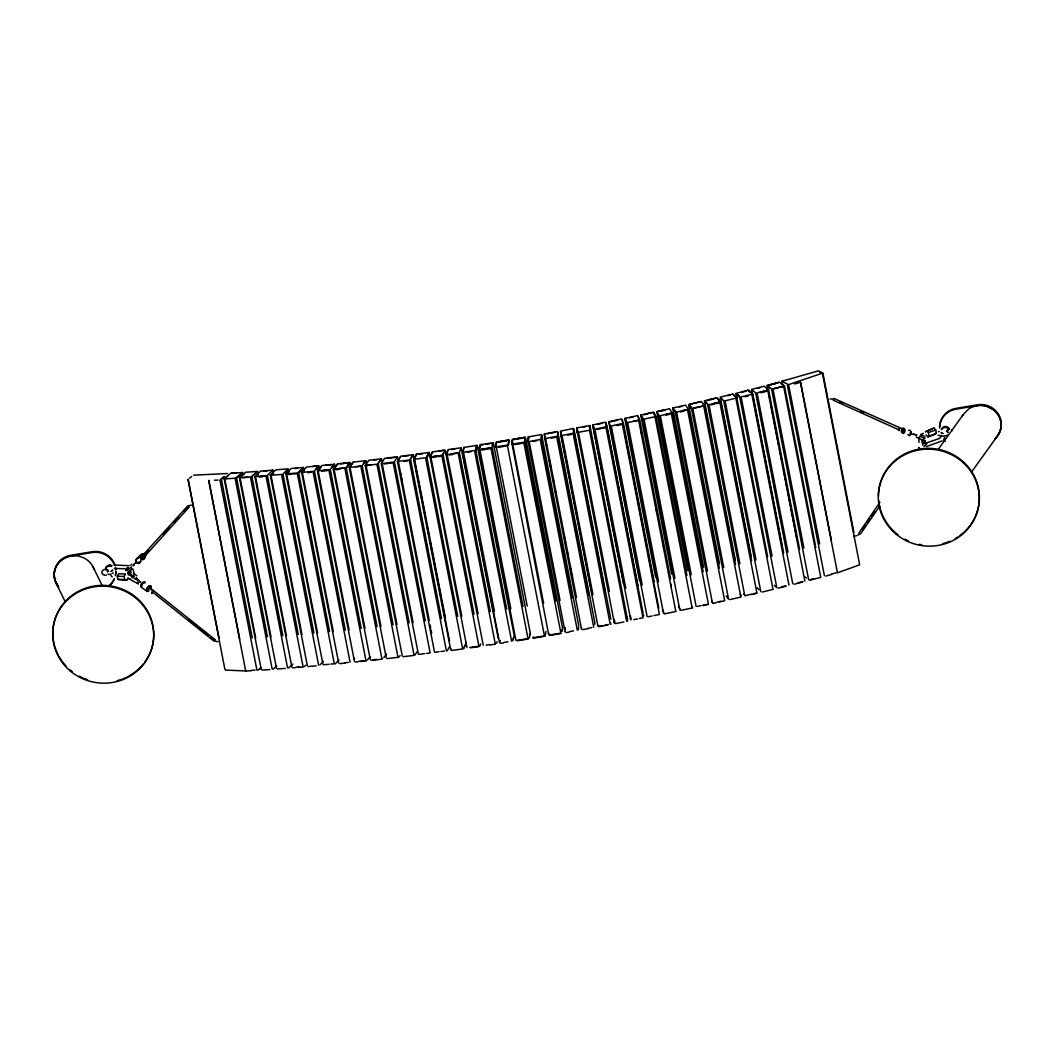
<?xml version="1.0" encoding="UTF-8"?>
<svg xmlns="http://www.w3.org/2000/svg" width="1054" height="1054" viewBox="0 0 1054 1054"><rect width="100%" height="100%" fill="white"/><g stroke="black" fill="none" stroke-linecap="round" stroke-linejoin="round"><path stroke-width="1.5" d="M922.092 440.045L923.251 443.036L924.832 442.324M105.426 569.727L105.808 569.331A4.242 4.058 10.2 0 1 107.126 569.661L108.114 570.609L106.928 569.582A4.282 4.097 10 0 0 105.795 569.318L105.4 569.305A4.335 4.15 10 0 1 108.088 566.354L109.603 566.103A4.335 4.15 10 0 1 111.381 566.485M215.306 639.791L149.826 587.645L149.971 586.722L150.129 587.592M143.937 555.721C142.461 554.154 141.473 555.787 143.252 555.893M112.541 570.741L112.659 569.99L110.854 571.558M528.317 438.2L528.159 441.969L565.115 632.057L565.313 627.538M528.713 439.057L528.818 436.804M541.532 438.859L541.69 435.091L578.646 625.18L578.462 629.699M142.474 556.025L142.764 555.274L143.858 555.84M142.857 557.895C142.25 560.043 139.102 554.114 143.7 555.682M815.612 546.512L815.822 547.421M511.915 443.26L548.712 634.877L548.87 633.349M511.994 442.496L512.165 440.967M524.655 439.768L524.905 437.476M561.835 630.951L561.953 629.805M562.204 631.069L562.546 628.013L525.59 437.924M144.069 557.118L143.041 555.274L142.316 556.077M109.603 566.103L109.774 565.128A4.335 4.15 10 0 1 112.093 565.787M495.802 446.883L496.618 442.245M508.002 444.854L508.818 440.229M532.981 638.065L533.179 636.906M545.168 636.036L545.985 631.399M113.239 572.968L112.185 573.402M141.618 558.027C139.892 554.206 143.476 561.189 142.857 557.092M142.356 555.05L141.961 556.064M141.592 558.146C143.831 559.107 145.333 555.669 142.909 555.208M142.224 555.932L187.849 505.775M142.751 558.159C141.21 558.976 144.582 557.289 143.871 555.932M479.333 448.596L479.899 446.25M479.992 447.173L480.558 444.841M492.165 445.223L492.732 442.878M492.837 445.684L493.404 443.339L530.36 633.428L529.793 635.773M529.622 635.233L529.898 634.06M529.24 638.105L529.609 636.55M919.022 437.845L918.93 442.496M463.8 448.767L462.614 452.706L499.57 642.795L500.294 640.424M475.947 447.818L476.658 445.447M476.144 449.847L477.33 445.908L514.299 635.997L512.863 640.727M513.114 639.001L513.838 636.629M141.328 556.894L142.501 558.567M926.295 444.617L926.374 443.76M141.987 555.418L141.974 556.09M150.05 587.697L148.469 587.434L147.547 589.239M447.159 452.772L447.739 451.178M496.5 643.256L497.093 641.662M152.277 592.308L153.238 591.834L151.895 593.613L153.225 590.503L151.96 592.414M919.431 436.896L919.628 436.488M941.499 436.066L939.536 438.411L925.412 443.312M944.779 437.16L943.923 438.951M903.146 430.73C903.028 427.581 903.858 431.126 902.422 429.439M126.73 568.449L127.033 570.359M430.454 456.896L432.509 452.074M442.561 455.144L443.589 452.733M479.728 646.326L480.756 643.915M141.71 585.352L141.789 586.222M902.066 429.518L903.107 428.859L902.119 429.413M415.724 455.723L413.748 459.781L450.704 649.87L451.099 649.066M414.196 459.162L416.567 454.287M426.277 457.489L428.649 452.614M427.344 457.146L429.307 453.088L466.962 647.604M463.444 648.658L465.222 645.008M463.905 648.039L466.276 643.177M924.925 437.924L923.805 438.899M398.438 460.321L400.006 457.647M410.046 459.728L412.72 454.814M447.212 650.911L449.215 647.222M919.022 448.319L919.391 447.634L919.062 448.358M126.73 580.253L117.903 579.437L117.284 576.274L118.68 573.758L125.505 573.943L124.122 576.459L124.728 579.608L126.73 580.253L128.127 577.737M130.34 574.997L129.998 570.767M132.172 577.961L134.253 573.837L132.923 568.923M133.318 576.749L133.41 574.957M130.393 574.891L131.17 574.193M925.188 441.178L922.408 444.972M377.727 463.931L381.008 458.938M414.894 655.114L417.358 651.372M926.848 442.891L924.16 446.461M879.919 502.257L858.905 532.916M862.449 529.424L865.229 525.393M867.086 522.692L869.879 518.647M871.737 515.946L874.517 511.901M860.433 534.022L879.813 505.999M350.653 466.026L353.34 462.258M363.446 463.378L365.251 460.861M399.189 656.866L400.085 655.601M903.252 430.572C905.439 428.675 903.621 434.946 902.158 431.31M938.179 449.439L963.106 414.723L968.547 409.071A20.764 19.894 10 0 1 986.175 406.146L993.408 409.703A20.026 19.183 10 0 1 995.727 438.016M971.432 472.166L998.283 434.788M910.103 434.208L910.379 432.338M334.013 468.832L337.702 464.01M347.609 465.209L349.546 462.68M346.964 467.383L349.559 464.01M383.801 657.656L386.515 654.099M126.888 568.172L128.008 567.46M140.511 561.229A2.345 1.568 47.1 0 1 140.314 561.624L139.339 562.876A2.345 1.568 47.2 0 1 136.664 562.533A2.345 1.568 47.2 0 1 135.94 559.687L136.901 558.449A2.345 1.568 47.1 0 1 138.417 558.106M135.94 559.687L141.17 554.523A2.345 1.568 47.6 0 1 144.042 555.076A2.345 1.568 47.6 0 0 141.499 554.72L138.403 557.922M143.739 556.92L141.908 558.291M144.582 557.711L143.607 558.963A2.345 1.568 47.5 0 1 140.933 558.62A2.345 1.568 47.5 0 1 140.208 555.774M128.219 574.97L129.589 574.246L131.012 574.957M125.531 570.596L127.06 568.844M318.901 469.649L317.504 471.349L354.46 661.438M319.599 468.806L320.996 467.106M331.826 466.962L333.92 464.419M332.484 467.449L333.881 465.749M367.345 660.081L368.742 658.381M369.005 658.144L370.138 656.682M133.173 576.933L132.488 577.394M126.124 570.464L127.047 569.41M302.155 472.337L304.408 469.768M302.458 472.087L303.96 470.374M316.134 468.608L318.374 466.039M316.78 469.096L318.282 467.383M353.736 659.185L354.487 658.328M144.135 556.973L189.364 506.882M143.212 556.301L148.746 550.214M163.133 534.365L169.786 527.053M174.213 522.178L178.64 517.303M184.173 511.203L188.613 506.328A5.771 4.4 34.8 0 1 191.485 505.077M921.907 441.889L923.805 439.94M286.82 473.562L289.218 470.98M298.124 472.719L300.522 470.15M299.573 472.363L301.971 469.781M335.291 663.901L338.927 659.87M142.277 555.629L143.687 555.945M131.934 569.015L127.916 572.862M130.841 567.763L131.552 567.039A21.343 1.805 -47 0 0 130.88 567.75M149.167 587.763L150.103 587.183L149.26 587.539A2.345 0.87 -53.9 0 0 146.98 589.726A2.345 0.87 -53.9 0 0 147.138 591.439L148.298 591.215A2.345 0.87 -54.1 0 0 149.062 590.807M131.21 569.239L127.903 572.401M271.273 474.932L272.973 473.206M285.634 472.1L287.334 470.374M320.06 664.771L321.747 663.045M322.603 662.189L323.446 661.319M933.963 428.029L925.504 431.732L933.963 428.029L935.728 430.032L936.334 433.181L935.188 434.34L927.876 436.87L926.11 434.88M927.876 436.87L936.334 433.181M129.168 568.014L126.691 570.398M129.128 568.58L127.02 570.583M107.508 571.624L108.101 570.715L107.35 571.755M304.395 666.536L305.752 665.232M142.013 555.313L142.949 555.287M138.838 562.283L137.85 562.362M130.577 565.247L131.71 564.18M902.395 429.492C905.017 427.687 904.437 433.945 902.935 431.679M239.969 477.673L244.238 473.747M251.405 476.803L255.661 472.89M288.585 667.986L292.841 664.06M133.002 577.091L132.053 576.393M224.7 478.753L227.677 476.131M236.043 477.963L240.523 474.023M238.665 476.724L240.655 474.972M275.634 666.813L276.622 665.93M273.223 669.145L276.583 666.194M921.143 434.577L923.344 433.247M148.667 588.501L147.376 590.266L148.14 590.148M135.492 562.928L135.11 563.337A21.33 1.792 -47 0 0 135.479 562.994M220.826 479.017L224.238 476.368M222.592 478.661L224.858 476.895M259.547 668.75L260.681 667.867M258.006 670.199L261.418 667.551M189.43 478.173L191.657 476.5M942.078 440.901L926.571 446.567M902.553 429.413C904.266 428.477 904.675 433.431 902.949 431.494M142.092 555.26L143.792 555.484M148.008 590.266L147.573 589.608L148.904 588.685M193.567 475.17L227.466 473.523M104.135 569.582C99.669 570.991 102.462 576.38 106.441 575.089M925.478 445.578L924.16 445.71M143.621 556.999L142.725 556.92L143.937 557.184M837.508 572.796L859.484 564.891M926.65 430.559L928.416 432.548L935.728 430.032M922.711 435.618L924.898 436.501M938.403 431.692L939.246 431.547M825.796 576.077L831.593 574.456M794.65 383.933L800.408 382.325L837.377 572.414L831.606 574.022M853.503 536.539L856.625 535.669M768.102 385.211L778.748 382.457M768.05 385.632L771.594 384.71M773.372 384.249L775.744 383.643M772.819 388.979L783.478 386.225M810.052 579.74L813.596 578.817M809.999 580.161L820.644 577.408M757.418 388.333L760.092 387.661M759.631 392.338L764.98 390.981M760.777 392.786L766.126 391.429M797.733 582.875L803.082 581.518M794.176 584.206L802.16 582.164M747.668 390.375L735.916 393.392L740.079 397.213L752.74 394.025L748.907 390.23L747.536 390.243M742.266 392.128L745.85 391.232M744.822 396.765L748.406 395.869M781.778 586.854L785.375 585.958M778.208 588.158L786.231 586.156M727.8 395.658L730.198 395.079M762.187 592.045L772.951 589.423M708.156 399.94L716.298 398.017M705.442 400.994L709.052 400.138M710.87 399.716L713.281 399.15M714.296 403.392L719.724 402.114M710.91 404.934L714.52 404.077M716.325 403.642L719.948 402.799L756.904 592.888L753.294 593.731M746.061 595.444L751.476 594.166M751.476 594.575L756.904 593.297M689.619 404.249L700.515 401.732M692.728 408.412L703.624 405.909M729.895 599.594L740.791 597.078M679.224 407.015L681.648 406.462M681.978 410.849L687.445 409.624M680.357 411.943L683.993 411.126M717.313 602.032L720.962 601.215M713.716 603.27L716.443 602.651M719.157 602.032L724.612 600.793M657.815 411.35L663.295 410.138M661.49 410.941L665.14 410.151M665.746 414.459L671.227 413.26M665.93 415.144L669.58 414.341M697.405 606.432L701.068 605.628M702.886 605.233L706.536 604.429M702.913 605.642L708.393 604.429M647.34 413.603L652.834 412.43M643.704 414.789L647.367 414.011M681.147 610.358L692.122 608M629.554 417.766L633.23 417.002M633.125 421.442L638.632 420.296M664.81 613.784L675.812 611.478M609.858 421.811L617.525 420.243M616.933 425.513L622.44 424.38L659.409 614.469L653.888 615.602M648.368 616.722L652.057 615.971M597.499 424.275L601.636 423.444M596.854 429.531L600.53 428.794M602.374 428.438L606.05 427.7L643.019 617.789L639.33 618.527M633.81 619.62L637.499 618.882M523.798 442.469L524.971 441.955L525.248 437.226L512.349 439.452L511.638 444.248L523.825 442.311M144.042 582.836L142.316 583.429L141.75 585.036M149.167 587.539L150.327 587.315A2.345 0.87 -54.1 0 1 150.669 588.646M149.931 588.277L148.034 588.962L147.639 590.477M583.27 427.041L585.734 426.567M615.628 623.573L623.928 621.965M507.369 445.275L508.568 444.762L509.227 439.979L496.342 442.1L495.235 446.975L507.396 445.117M567.684 435.131L571.373 434.432M599.12 626.247L602.809 625.562M604.653 625.22L608.342 624.521M599.212 626.643L607.512 625.088M481.204 444.419L479.992 444.933L479.003 449.755L491.941 447.686L493.298 442.785L481.164 444.577M547.434 433.734L549.279 433.405M551.123 433.062L554.812 432.39M551.255 438.161L554.944 437.489M588.211 628.25L591.9 627.578M582.783 629.646L588.316 628.632M532.968 441.442L536.657 440.783M569.924 631.517L573.613 630.872M566.341 632.584L569.107 632.097M513.298 439.307L524.365 437.41M513.417 439.689L522.639 438.108M514.695 444.604L523.917 443.023L560.873 633.111L549.806 635.009M549.924 635.391L560.991 633.494M497.224 441.995L508.278 440.15M498.885 442.113L506.566 440.849M498.265 447.344L507.475 445.816L544.444 635.905L533.377 637.749M109.774 565.128L108.259 565.379A4.335 4.15 10 0 0 105.479 569.476M945.372 435.724L946.887 435.473A4.335 4.15 10 0 0 947.954 434.92M533.522 638.131L544.575 636.287M481.309 444.959L483.14 444.669M485.907 444.221L490.505 443.484M479.952 449.597L490.993 447.818M481.862 450.005L491.059 448.53L528.028 638.619L516.974 640.397M517.119 640.779L528.173 639.001M467.317 452.285L470.993 451.718M504.273 642.373L507.949 641.807M500.729 643.348L503.483 642.927M451.112 449.597L454.788 449.057M452.746 453.787L458.253 452.957M449.123 455.051L452.785 454.498M486.078 645.14L489.754 644.587M489.912 644.969L495.42 644.139M438.635 451.02L444.129 450.229M433.695 456.58L441.929 455.394M432.812 457.436L436.461 456.896M438.293 456.632L441.955 456.105L478.924 646.194L475.262 646.721M469.768 647.525L473.43 646.985M470.861 647.762L479.096 646.576M419.228 454.169L422.878 453.655M451.81 650.463L462.772 648.935M403.353 456.316L408.807 455.578M403.945 461.428L407.582 460.941M435.447 652.242L439.083 651.754M440.901 651.517L444.538 651.029M387.529 458.358L394.776 457.436M384.13 463.997L387.753 463.536M389.572 463.312L393.195 462.838L430.151 652.927L426.527 653.401M419.268 654.323L424.709 653.625M944.503 436.211L938.1 435.342M373.564 460.097L377.174 459.649M366.212 465.499L371.64 464.84M403.392 656.682L414.182 655.377M355.58 466.764L360.982 466.131M130.129 578.844L129.102 578.909M398.148 657.314L387.305 658.592M343.762 463.167L349.137 462.574M340.416 463.931L343.999 463.536M334.223 469.175L344.974 467.989M335.989 469.702L339.572 469.307M372.945 659.791L376.528 659.396M371.403 660.357L382.141 659.158M325.502 465.143L330.851 464.577M327.834 465.288L330.205 465.038M323.683 470.308L329.032 469.741M321.865 471.217L327.214 470.651M358.821 661.306L364.17 660.739M355.448 662.083L358.123 661.793M360.863 661.49L366.212 660.924M312.669 466.448L317.992 465.921M307.808 472.653L311.352 472.297M344.763 662.742L348.321 662.386M339.717 663.638L345.04 663.111M294.883 468.556L297.531 468.305M288.532 474.511L292.063 474.181M293.829 474.01L297.347 473.681L334.316 663.77L330.785 664.099M323.736 664.771L329.019 664.27M308.4 666.523L316.2 665.851M263.513 471.283L266.991 470.993M260.931 476.197L266.161 475.776M259.113 477.067L262.591 476.79M296.069 667.156L299.56 666.879M292.814 667.841L295.423 667.63M298.111 667.38L303.328 666.958M242.894 477.62L248.085 477.225M277.4 669.026L285.252 668.407M231.406 473.286L236.544 472.93M262.103 670.107L269.824 669.567M920.88 435.724L921.683 435.829M922.263 442.851L923.541 443.22M145.057 553.653C142.672 555.498 148.68 556.301 145.386 553.719C141.961 552.797 146.769 557.513 145.808 554.154M214.423 480.229L218.099 480.057M251.379 670.318L255.068 670.133M246.109 670.963L251.629 670.7M114.346 564.997L129.102 565.708M114.293 568.462L127.27 568.804M117.284 576.274L124.122 576.459M117.903 579.437L124.728 579.608M225.53 670.094L245.951 670.963M916.413 434.709L916.901 434.828A21.343 4.308 26.8 0 1 913.344 434.156L913.976 434.327M925.109 440.835L922.421 440.005M144.885 553.495L145.557 553.811M924.753 438.359L919.839 436.369M129.049 571.215L131.394 572.19M916.413 437.305L922.527 440.045M142.698 555.142L143.37 555.458M920.682 434.367L921.921 434.894M142.804 555.142L143.766 556.038M948.047 432.245L946.874 431.31L947.467 430.203A4.242 4.058 9.1 0 1 948.574 429.479L949.43 429.386M903.107 429.202L833.938 398.425M839.59 401.996L842.594 403.339M860.617 411.416L863.621 412.76M833.213 400.177L897.916 429.4M947.849 432.166L946.874 431.31L947.625 430.072A4.282 4.097 10 0 1 948.587 429.465L948.943 429.321A4.335 4.15 10 0 0 941.565 429.492M133.133 577.355L127.837 573.613M951.775 429.742L952.566 430.599M819.551 371.878L822.489 373.551M137.323 582.124L138.443 582.796M138.377 583.995L128.957 578.804M133.305 573.231L136.809 575.813M145.228 553.613L146.019 554.18M133.199 575.892L134.49 576.854M147.138 591.439L141.289 587.183A2.345 0.87 -53.8 0 1 141.131 585.471A2.345 0.87 -53.8 0 1 143.304 583.297M781.66 384.196L783.86 385.962M767.997 386.752L769.473 387.925M804.966 576.841L806.429 578.014M152.408 591.966L214.081 641.227M149.378 588.066L153.225 591.149M189.088 619.936L208.297 635.364M210.853 637.42L213.422 639.475M788.629 384.908L819.696 543.956M766.653 388.649L768.037 389.848M112.172 576.907L110.881 575.524M138.72 580.398L139.312 581.031A21.343 7.338 27.6 0 1 136.216 577.645L136.598 578.211M749.012 390.784L750.922 392.615M748.353 390.375L750.264 392.207M737.444 394.222L739.355 396.067M737.326 395.21L739.223 397.055M774.282 585.299L776.192 587.144M907.863 434.498L908.825 435.421A2.345 1.252 -70.5 0 0 910.827 434.301A2.345 1.252 -70.5 0 0 910.893 431.336L909.931 430.401A2.345 1.252 -70.5 0 0 908.706 430.519M732.701 394.236L734.454 396.106M720.923 398.412L722.095 399.664M757.286 587.882L759.051 589.753M925.899 442.838L926.361 443.734M719.236 400.349L720.304 401.627M717.761 398.979L720.172 401.851M706.602 402.76L708.209 404.67M743.781 593.942L745.376 595.853M136.533 579.397L136.137 578.804A21.33 7.352 27.5 0 0 137.534 580.49M702.807 403.458L704.256 405.408M689.883 405.487L691.345 407.437M689.197 405.83L691.134 408.438M740.251 594.192L741.212 595.497M726.153 595.918L728.09 598.514M943.198 433.55L941.103 432.535L941.709 433.128M674.56 410.085L675.864 412.061M711.74 601.267L713.031 603.244M577.302 432.443L590.332 430.151L589.884 425.513L576.709 427.884L577.408 432.983M93.2 567.184L101.816 584.812M56.046 583.046L65.374 602.137M653.954 413.471L655.443 416.554M642.334 417.094L643.322 419.149M692.122 606.709L692.61 607.723M678.526 606.221L680.502 610.319M625.325 418.398L626.998 422.562M662.505 609.581L664.178 613.744M605.655 423.524L606.445 426.751M643.375 614.403L643.731 615.839M593.218 424.867L593.995 428.082M593.455 428.385L630.766 619.897L630.411 618.474M630.384 616.05L630.911 618.197M928.416 432.548L929.035 435.71M823.069 373.893L853.872 532.296M822.621 374.341L859.59 564.43M800.645 382.259L831.448 540.662M787.443 385.619L824.399 575.695M784.519 386.37L815.322 544.773M783.741 386.897L820.697 576.986M782.134 382.325L783.056 387.082M773.083 389.651L803.886 548.054M771.686 389.69L808.642 579.779M768.722 390.441L799.525 548.857M767.259 386.159L768.208 391.008M768.801 394.077L769.46 397.477M770.961 405.171L772.608 413.642M773.425 417.845L775.757 429.808M776.192 432.1L776.811 435.262M777.325 437.884L778.972 446.356M779.525 449.202L782.055 462.192M783.596 470.11L785.441 479.623M785.744 481.204L787.378 489.609M787.905 492.297L790.526 505.775M790.987 508.133L791.594 511.309M792.094 513.851L794.676 527.145M795.243 530.017L796.837 538.238M767.905 390.981L804.874 581.057M757.207 393.682L787.997 552.085M755.81 393.709L792.779 583.797M752.833 394.459L783.636 552.863M751.7 390.112L782.187 546.934M751.989 394.986L788.959 585.075M741.239 397.648L772.042 556.051M739.868 397.661L776.824 587.75M736.048 393.985L767.668 556.802M736.008 398.926L772.964 589.015M725.205 401.534L756.008 559.951M723.848 401.548L760.804 591.637M720.33 397.793L751.133 556.196M720.831 402.259L751.634 560.675M709.092 405.355L739.895 563.758M707.761 405.355L744.717 595.444M704.546 401.521L735.349 559.938M704.744 406.053L735.534 564.457M703.822 406.58L740.791 596.669M692.939 409.097L723.729 567.5M691.608 409.084L728.577 599.173M688.71 405.184L719.513 563.587M688.578 409.769L719.381 568.185M687.643 410.309L724.599 600.385M676.708 412.76L707.511 571.163M675.403 412.733L712.372 602.822M672.821 408.768L703.611 567.184M672.373 413.405L703.176 571.821M671.411 413.945L708.367 604.034M660.45 416.343L691.253 574.759M659.158 416.317L696.127 606.406M656.879 412.285L687.669 570.688M656.115 416.976L686.918 575.379M655.127 417.503L692.083 607.591M654.139 412.878L654.758 416.093M644.139 419.861L674.942 578.264M642.874 419.808L679.83 609.897M640.885 415.711L671.688 574.114M639.818 420.454L670.607 578.87M638.144 416.29L638.764 419.518M641.227 432.127L641.833 435.302M648.618 470.15L649.238 473.312M655.996 508.12L656.629 511.335M663.401 546.183L664.02 549.358M670.713 583.824L671.345 587.052M638.803 420.981L675.759 611.07M627.789 423.286L658.592 581.689M626.537 423.234L663.506 613.309M624.877 419.057L655.667 577.473M623.481 423.853L654.284 582.269M622.123 419.624L623.994 429.294M624.587 432.298L633.52 478.239M634.021 480.848L638.75 505.169M639.343 508.226L644.047 532.389M644.6 535.261L647.182 548.502M647.683 551.11L653.533 581.202M654.073 583.942L658.776 608.132M611.412 426.633L642.215 585.036M610.187 426.567L647.143 616.656M608.83 422.338L639.62 580.741M607.117 427.173L637.92 585.589M606.063 422.891L643.032 612.98M595.009 429.887L625.812 588.303M592.756 425.526L623.56 583.929M589.99 426.066L627.697 620.503M589.647 430.941L626.616 621.03M578.593 433.075L609.396 591.478M576.657 428.635L614.363 623.072L613.626 618.724M573.903 429.149L610.859 619.238M574.325 433.563L605.128 591.979M573.218 434.09L610.187 624.179M562.151 436.158L592.954 594.575M560.557 431.653L573.811 499.767M574.39 502.771L591.36 590.056M560.991 436.066L597.947 626.155M557.803 432.166L594.759 622.255M557.922 436.633L588.712 595.036M556.789 437.16L593.745 627.235M545.722 439.162L576.525 597.578M544.457 434.591L545.392 439.439M545.998 442.509L546.657 445.908M549.081 458.358L550.741 466.922M553.39 480.532L554.009 483.694M555.458 491.164L556.09 494.405M560.781 518.555L561.4 521.717M563.864 534.391L565.511 542.889M567.078 550.978L567.711 554.206M570.227 567.131L570.86 570.372M571.255 572.401L571.874 575.576M541.492 439.61L572.296 598.026M540.346 440.137L577.302 630.226M529.279 442.087L560.082 600.49M525.076 442.509L555.88 600.912M512.244 440.216L512.876 443.444M512.85 444.92L543.64 603.323M496.421 447.66L527.224 606.063M492.271 448.016L523.074 606.432M480.018 450.308L510.821 608.711M478.964 450.163L515.92 640.252M475.894 450.638L506.697 609.054M474.669 451.152L511.625 641.24M463.641 452.864L494.445 611.267M461.296 448.398L498.252 638.487M459.544 453.167L490.347 611.583M458.292 453.681L495.248 643.77M447.291 455.328L478.094 613.731M445.289 450.783L483.246 645.246M443.233 455.605L474.023 614.021M430.981 457.699L461.784 616.103M426.949 457.95L457.739 616.353M425.658 458.45L462.614 648.539M414.696 459.966L445.499 618.382M413.379 455.288L414.63 461.731M415.223 464.788L425.394 517.066M425.697 518.647L426.317 521.822M426.844 524.563L429.4 537.659M429.979 540.662L434.683 564.839M435.249 567.763L438.016 582.019M438.332 583.6L441.099 597.855M441.573 600.266L449.412 640.621M410.704 460.203L441.507 618.606M409.4 460.69L446.369 650.779M398.478 462.153L429.281 620.556M397.503 457.396L398.122 460.624M400.586 473.246L401.192 476.408M401.574 478.345L402.193 481.573M406.897 505.736L407.529 508.95M430.072 624.943L430.704 628.158M431.073 630.068L431.692 633.23M397.556 461.955L434.511 652.044M394.512 462.35L425.315 620.753M381.667 459.425L382.299 462.64M382.312 464.234L413.115 622.637M381.403 464.037L418.359 654.126M378.386 464.406L409.189 622.822M377.042 464.893L414.011 654.982M365.909 461.349L366.832 466.092M366.212 466.224L397.002 624.627M365.33 466.013L402.285 656.102M362.312 466.369L393.116 624.772M360.955 466.856L397.911 656.945M350.205 463.167L350.837 466.395M350.165 468.108L380.955 626.524M349.309 467.884L386.265 657.973M346.318 468.226L377.121 626.643M344.935 468.701L381.904 658.79M334.579 464.906L335.198 468.121M334.197 469.9L365 628.316M333.367 469.676L370.323 659.764M330.389 469.992L361.179 628.395M328.993 470.466L365.949 660.555M319.033 466.54L319.652 469.755M318.295 471.599L349.098 630.002M314.527 471.652L345.33 630.068M313.13 472.126L350.086 662.215M303.565 468.068L304.184 471.296M302.485 473.18L333.288 631.596M301.721 472.93L338.677 663.019M298.769 473.22L329.573 631.623M288.19 469.504L288.809 472.732M286.78 474.682L317.57 633.085M286.029 474.419L322.985 664.507M283.091 474.682L313.894 633.098M281.655 475.143L318.624 665.232M272.907 470.848L273.526 474.063M271.155 476.065L301.945 634.482M270.43 475.802L307.386 665.891M267.518 476.052L298.322 634.455M266.069 476.5L303.038 666.589M257.716 472.087L258.349 475.301M255.635 477.357L286.438 635.76M254.936 477.08L291.905 667.169M252.051 477.304L282.841 635.72M250.588 477.752L287.544 667.841M240.22 478.542L271.01 636.959M239.548 478.266L276.517 668.341M236.689 478.463L267.479 636.879M235.213 478.911L272.169 669M224.91 479.636L255.714 638.039M224.278 479.333L261.234 669.422M221.445 479.544L252.249 637.947M219.943 479.965L256.899 670.054M208.89 480.492L239.693 638.895M208.666 480.492L245.635 670.581M188.244 479.623L219.048 638.026M187.941 479.293L224.897 669.382M626.498 616.801L627.235 621.162M589.318 425.632L590.056 429.979M614.482 620.239L615.035 623.507M577.118 427.977L577.869 432.324M610.714 623.204L610.833 624.311M598.514 625.496L598.619 626.59M573.231 428.714L573.653 433.128M561.242 433.207L561.453 435.407M594.772 622.993L594.812 624.482M581.492 627.657L581.531 629.146L544.536 437.568M557.816 432.904L557.856 434.393M111.039 574.206A4.335 4.15 10 0 1 107.943 574.061M114.372 578.514A20.171 19.328 10 0 1 109.484 585.194M115.163 565.827A20.171 19.328 10 0 0 92.054 551.743L71.079 555.221A20.171 19.341 10 0 0 54.426 571.927M115.571 567.539A20.171 19.328 10 0 1 115.821 569.265M115.914 571.413A20.171 19.328 10 0 1 115.545 574.786M114.227 579.318A20.171 19.328 10 0 1 109.563 585.8M114.425 564.931A20.171 19.328 10 0 0 91.909 552.559L70.934 556.038A20.171 19.341 10 0 0 58.668 587.157A20.026 19.183 10 0 1 59.577 561.861L62.476 559.437A20.764 19.894 10 0 1 80.104 556.512L83.714 557.856A20.026 19.183 10 0 1 94.122 569.423M115.426 568.343A20.171 19.328 10 0 1 115.676 570.069M115.769 571.874A20.171 19.328 10 0 1 115.4 575.603M57.614 584.759A20.171 19.341 10 0 1 55.743 581.307M55.243 579.95A20.171 19.341 10 0 1 54.334 575.3M58.181 654.916A50.539 48.431 10 0 1 73.464 594.324A50.539 48.431 10 0 1 138.43 599.489A50.539 48.431 10 0 1 144.978 661.82M143.449 663.836A50.539 48.431 10 0 1 134.359 672.518M133.397 673.216A50.539 48.431 10 0 1 127.376 676.826M125.913 677.538A50.539 48.431 10 0 1 122.975 678.789M121.487 679.343A50.539 48.431 10 0 1 117.034 680.713M87.561 679.698A50.539 48.431 10 0 1 83.951 678.354M82.752 677.854A50.539 48.431 10 0 1 79.261 676.141M72.344 671.701A50.539 48.431 10 0 1 69.999 669.817M66.007 665.983A50.539 48.431 10 0 1 58.945 656.339M941.327 429.479A4.335 4.15 10 0 1 949.588 429.241M939.694 426.83A20.171 19.328 10 0 1 956.123 408.346L977.111 404.868A20.171 19.341 10 0 1 997.98 413.484A20.171 19.341 10 0 1 997.677 435.197M945.148 441.428A20.171 19.328 10 0 1 943.804 439.926M939.549 428.003A20.171 19.328 10 0 1 955.978 409.163L976.966 405.685A20.171 19.341 10 0 1 998.849 415.948A20.171 19.341 10 0 1 994.976 438.859M878.443 496.236A50.539 48.431 10 0 1 943.791 450.704A50.539 48.431 10 0 1 970.576 524.813M969.825 525.827A50.539 48.431 10 0 1 962.552 533.469M961.959 533.97A50.539 48.431 10 0 1 959.97 535.511M957.757 537.053A50.539 48.431 10 0 1 955.214 538.607M949.825 541.269A50.539 48.431 10 0 1 942.645 543.706M921.749 544.734A50.539 48.431 10 0 1 919.299 544.312M908.364 540.834A50.539 48.431 10 0 1 904.872 539.134M897.955 534.694A50.539 48.431 10 0 1 878.68 500.716M136.269 559.885A2.345 1.568 47.2 0 0 137.007 562.717A2.345 1.568 47.2 0 0 139.681 563.06L140.643 561.822A2.345 1.568 47.1 0 0 140.722 560.122M140.538 555.959A2.345 1.568 47.3 0 0 141.276 558.804A2.345 1.568 47.3 0 0 143.937 559.147L144.912 557.895A2.345 1.568 47.6 0 0 144.846 555.932M137.244 558.633A2.345 1.568 47.1 0 1 137.56 558.356M133.331 565.774A21.343 1.805 -47 0 1 134.016 565.089M141.355 585.984A2.345 0.87 -53.8 0 1 141.183 584.285A2.345 0.87 -53.8 0 1 143.37 582.098L144.543 581.874A2.345 0.87 -53.7 0 1 144.978 582.941M147.059 590.253A2.345 0.87 -53.9 0 1 147.112 588.395A2.345 0.87 -53.9 0 1 149.233 586.353L150.393 586.116A2.345 0.87 -54.1 0 1 150.142 588.514M140.683 582.151A21.343 7.338 27.6 0 1 140.011 581.571M134.121 578.672A21.343 7.338 27.5 0 1 135.057 579.133M139.536 581.663A21.343 7.338 27.5 0 1 140.393 582.203M144.635 555.998A2.345 1.568 47.6 0 1 144.569 557.711M134.266 563.956A21.33 1.792 -47 0 1 133.608 564.43M133.002 565.59A21.343 1.805 -47 0 1 133.687 564.904M135.031 563.574A21.343 1.805 -47 0 1 135.689 562.941M901.644 429.492A2.345 1.252 -70.8 0 1 903.7 428.227L904.675 429.162A2.345 1.252 -70.7 0 1 904.595 432.127A2.345 1.252 -70.7 0 1 902.606 433.247L901.644 432.324A2.345 1.252 -70.8 0 1 901.289 430.691M911.881 433.747A21.343 4.308 26.8 0 1 911.104 433.51M912.935 434.274A21.343 4.295 26.8 0 1 913.831 434.643M915.662 435.434A21.343 4.295 26.8 0 1 916.585 435.855M919.378 447.686A21.343 4.835 -49.1 0 1 918.179 449.768M218.033 641.636A5.771 5.112 78 0 1 214.7 640.503M150.34 587.671A2.345 0.87 -54 0 0 150.314 585.708L149.154 585.945A2.345 0.87 -54 0 0 146.967 588.119A2.345 0.87 -54 0 0 147.125 589.832M830.078 399.11A5.771 4.835 -41.7 0 1 833.582 399.295M859.669 533.469A5.771 5.547 84.8 0 1 857.798 535.182M962.012 416.62A20.026 19.183 10 0 1 963.066 414.709M789.064 409.822L789.657 411.284L789.064 409.822M301.576 472.455L314.079 471.322L318.967 465.868L306.543 467.014L301.576 472.455M781.897 381.245L788.497 384.644L822.95 373.024L818.326 370.903L781.897 381.245M272.854 470.15L267.031 475.71L254.765 476.658L260.588 471.112L272.854 470.15M767.128 385.5L771.923 389.229L784.453 385.935L779.565 382.207L767.128 385.5M898.337 429.887C899.8 432.562 899.879 425.869 898.337 429.887M608.725 421.732L610.319 426.145L623.375 423.365L621.702 418.952L608.725 421.732M624.772 418.438L626.682 422.799L639.712 419.966L637.617 415.605L624.772 418.438M528.238 436.896L528.054 441.428L529.174 441.547L541.203 439.268L541.585 434.538L528.238 436.896M446.171 454.617L459.188 452.838L461.191 447.779L448.174 449.623L446.171 454.617M285.884 473.931L298.308 472.89L303.499 467.449L291.075 468.503L285.884 473.931M768.643 389.954L756.047 393.261L751.568 389.427L764.15 386.199L768.643 389.954M607.012 426.633L594.074 429.413L592.651 424.973L605.576 422.193L606.999 426.686M429.215 452.469L426.567 457.62L413.655 459.36L416.277 454.155L429.215 452.469M429.887 456.975L442.693 455.354L445.183 450.177L432.285 451.902L429.887 456.975M270.272 475.314L282.617 474.353L288.137 468.832L275.871 469.834L270.325 475.249M242.618 472.521L236.175 478.134L224.12 478.977L230.536 473.325L242.618 472.521M736.786 397.898L724.058 401.1L720.225 397.108L732.938 393.998L736.786 397.898M574.219 433.023L561.242 435.671L560.451 431.112L573.442 428.451L574.219 433.023M397.411 456.777L394.117 462.021L381.298 463.602L384.578 458.319L397.411 456.777M397.45 461.415L410.138 459.939L413.287 454.682L400.48 456.25L397.45 461.415M239.39 477.778L251.55 476.975L257.69 471.401L245.595 472.245L239.442 477.712M704.441 400.863L707.959 404.907L720.752 401.772L717.142 397.78L704.441 400.863M544.365 433.984L544.813 438.675L557.816 436.092L557.434 431.468L544.365 433.984M463.944 447.423L462.627 452.311L475.552 450.308L477.225 445.302L463.944 447.423M704.652 405.566L691.977 408.649L688.605 404.644L701.253 401.495L704.652 405.566M365.83 460.717L361.891 466.039L349.19 467.462L353.103 462.1L365.83 460.717M365.224 465.46L377.793 464.155L381.588 458.819L368.887 460.229L365.224 465.46M672.716 408.109L675.588 412.298L688.486 409.281L685.522 405.144L672.795 408.03M672.281 412.918L659.501 415.895L656.761 411.732L669.527 408.702L672.281 412.918M334.513 464.274L329.942 469.662L317.359 470.874L321.931 465.499L334.513 464.274M333.262 469.122L345.883 467.897L350.126 462.508L337.557 463.813L333.262 469.122M640.806 415.039L643.019 419.387L656.01 416.488L653.691 412.206L640.806 415.039M148.917 587.473L150.024 586.775L148.917 587.473M70.065 670.805A50.539 48.431 10 0 0 152.738 644.6A50.539 48.431 10 0 0 86.731 588.58A50.539 48.431 10 0 0 70.065 670.805M895.676 533.798A50.539 48.431 10 0 0 978.336 507.593A50.539 48.431 10 0 0 912.342 451.573A50.539 48.431 10 0 0 895.676 533.798"/></g></svg>
